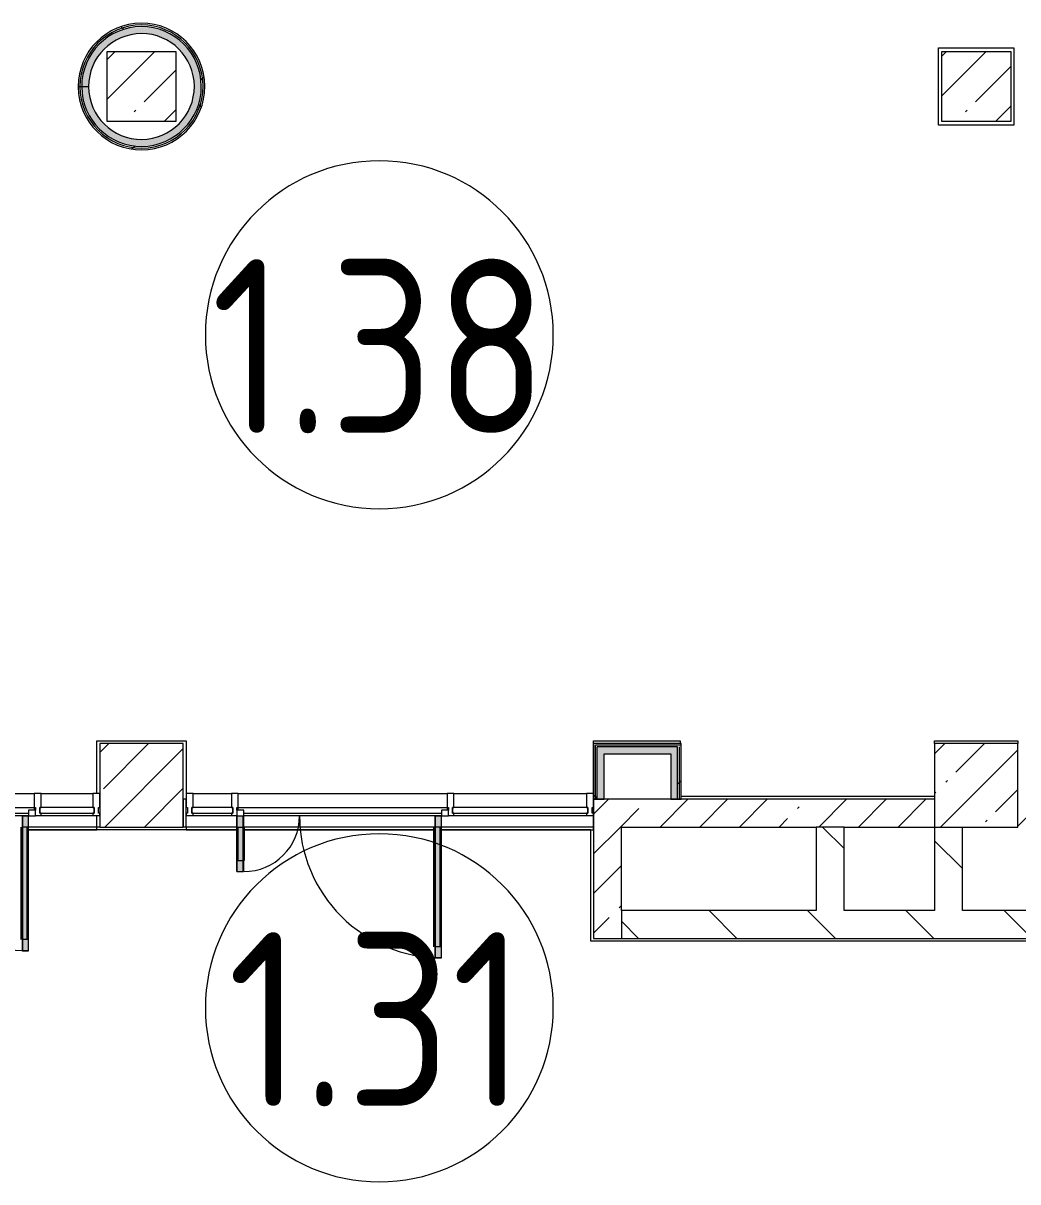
# Model space of a CAD drawing. Header units: millimetres. Extents: x 54725 to 263872, y -8553 to 29614.
# Drawn here: x 184471 to 191620, y 9151 to 17475 of the extents above; entities that cross this region are included whole.
import ezdxf

# ---------------------------------------------------------------- set-up
doc = ezdxf.new("R2010")
doc.units = ezdxf.units.MM
for name, color, linetype, lineweight in [('A-AREA-IDEN', 7, 'Continuous', 9), ('A-GLAZ-CURT-3', 7, 'Continuous', 5), ('A-GLAZ-CWMG-3', 7, 'Continuous', 5), ('A-WALL', 7, 'Continuous', 9), ('I-WALL-3', 7, 'Continuous', 5), ('S-COLS', 7, 'Continuous', 5)]:
    doc.layers.add(name, color=color, linetype=linetype, lineweight=lineweight)
for name, color, linetype, lineweight, true_color in [('A-DETL-GENF-4', 7, 'Continuous', 5, 0xaaaaaa), ('A-DETL-GENF-5', 7, 'Continuous', 5, 0xe2e2e2), ('A-DOOR-3', 7, 'Continuous', 5, 0xaaaaaa), ('A-FLOR-1', 7, 'Continuous', 5, 0xaaaaaa), ('I-WALL-1', 7, 'Continuous', 5, 0xe7e7e7), ('I-WALL-2', 7, 'Continuous', 9, 0xe7e7e7)]:
    doc.layers.add(name, color=color, linetype=linetype, lineweight=lineweight, true_color=true_color)
doc.styles.add('GOST Common_3', font='GOST_Common.ttf', dxfattribs={"width": 0.9, "height": 1250})
pattern_1 = [(45, (136861.56, 0), (-285.123, 285.123), []), (45, (137146.7, 0), (-285.123, 285.123), [504.031, -100.806, 16.764, -84.042])]
pattern_2 = [(135, (136861.56, 0), (-353.5534, -353.5534), [])]
pattern_3 = [(45, (136861.56, 0), (-530.33, 530.33), []), (135, (136861.56, 0), (-530.33, -530.33), [])]

# ---------------------------------------------------------------- blocks, each defined once
blk = doc.blocks.new('BSC_Колонна _Прямоугольная - 600х600-23205375-Общий план 1 этажа с размещением фрагментов 1_10-1_12')
at = {"layer": 'S-COLS'}
h = blk.add_hatch(dxfattribs=at)
h.set_pattern_fill('FP_94', color=256, style=0, pattern_type=2)
h.set_pattern_definition([(45, (-54460, -12000), (-285.123, 285.123), []), (45, (-54174.88, -12000), (-285.123, 285.123), [504.031, -100.806, 16.764, -84.042])])
h.paths.add_polyline_path([(84.1, -300), (300, -300), (297.8, 300), (-300, 300), (-300, -300), (-100, -300)])
for p, q in [((300, 300), (-300, 300)), ((-300, 300), (-300, -300)), ((300, -300), (300, 300)), ((-300, -300), (300, -300))]:
    blk.add_line(p, q, dxfattribs=at)
blk = doc.blocks.new('BSC_Колонна _Прямоугольная - 500х500-22732503-Общий план 1 этажа с размещением фрагментов 1_10-1_12')
at = {"layer": 'S-COLS'}
h = blk.add_hatch(dxfattribs=at)
h.set_pattern_fill('FP_131', color=256, style=0, pattern_type=2)
h.set_pattern_definition([(45, (-48460, -17020), (-285.123, 285.123), []), (45, (-48174.88, -17020), (-285.123, 285.123), [504.031, -100.806, 16.764, -84.042])])
h.paths.add_polyline_path([(-106.4, -250), (250, -250), (250, 250), (-250, 250), (-250, -250)])
for p, q in [((250, 250), (-250, 250)), ((-250, 250), (-250, -250)), ((250, -250), (250, 250)), ((-250, -250), (250, -250))]:
    blk.add_line(p, q, dxfattribs=at)
blk = doc.blocks.new('BSC_Колонна _Прямоугольная - 500х500-V183-Общий план 1 этажа с размещением фрагментов 1_10-1_12')
at = {"layer": 'S-COLS'}
h = blk.add_hatch(dxfattribs=at)
h.set_pattern_fill('FP_132', color=256, style=0, pattern_type=2)
h.set_pattern_definition([(45, (-54460, -17020), (-285.123, 285.123), []), (45, (-54174.88, -17020), (-285.123, 285.123), [504.031, -100.806, 16.764, -84.042])])
h.paths.add_polyline_path([(250, -250), (250, 250), (-250, 250), (-250, -250), (114.8, -250)])
for p, q in [((250, 250), (-250, 250)), ((-250, 250), (-250, -250)), ((250, -250), (250, 250)), ((-250, -250), (250, -250))]:
    blk.add_line(p, q, dxfattribs=at)
blk = doc.blocks.new('Прямоугольный импост - Импост структурный с накладкой - 160мм Темный-32467808-Общий план 1 этажа с размещением фрагментов 1_10-1_12')
at = {"layer": 'A-GLAZ-CWMG-3'}
for p, q in [((-50, 40), (-50, 140)), ((-50, 140), (0, 140)), ((0, 140), (0, 40)), ((-40, 40), (-50, 40)), ((-50, -17), (-50, 0)), ((-50, 0), (-40, 0)), ((-40, 0), (-40, 40)), ((-10, 40), (-10, 0)), ((0, 40), (-10, 40)), ((-10, 0), (0, 0)), ((0, 0), (0, -17)), ((0, -17), (-50, -17))]:
    blk.add_line(p, q, dxfattribs=at)
blk = doc.blocks.new('Системная панель - Стекло - 40мм-32784007-Общий план 1 этажа с размещением фрагментов 1_10-1_12')
at = {"layer": 'A-GLAZ-CURT-3'}
for p, q in [((147.5, 0), (-147.5, 0)), ((-147.5, 0), (-147.5, -40)), ((147.5, -40), (147.5, 0)), ((-147.5, -40), (147.5, -40))]:
    blk.add_line(p, q, dxfattribs=at)
blk = doc.blocks.new('Дверь_Витражная_остекление_ - В-19-32784442-Общий план 1 этажа с размещением фрагментов 1_10-1_12')
at = {"layer": 'A-DETL-GENF-5'}
for points in [[(-710, 1040), (-710, 20), (-665, 20), (-665, 1040)], [(715, 420), (715, 20), (760, 20), (760, 420)]]:
    blk.add_hatch(color=256, dxfattribs=at).paths.add_polyline_path(points)
at = {"layer": 'A-DETL-GENF-4'}
for p, q in [((-710, 1040), (-665, 1040)), ((-710, 1040), (-710, 20)), ((-665, 1040), (-710, 1040)), ((-710, 1040), (-710, 20)), ((-665, 1040), (-665, 20)), ((-665, 20), (-665, 1040)), ((-710, 960), (-665, 960)), ((-700, 960), (-700, 100)), ((-656, 960), (-656, 100)), ((760, 420), (715, 420)), ((715, 420), (715, 20)), ((760, 420), (715, 420)), ((715, 420), (715, 20)), ((760, 420), (760, 20)), ((760, 20), (760, 420)), ((706, 340), (706, 100)), ((760, 340), (715, 340)), ((750, 340), (750, 100)), ((-710, 100), (-665, 100)), ((760, 100), (715, 100)), ((-665, 20), (-710, 20)), ((-710, 20), (-665, 20))]:
    blk.add_line(p, q, dxfattribs=at)
at = {"layer": 'A-DOOR-3'}
for p, q in [((-710, 1040), (-710, 20)), ((710, 420), (710, 20)), ((-710, 20), (-760, 20)), ((-760, 20), (-760, -20)), ((-710, -20), (-710, 20)), ((760, 20), (710, 20)), ((710, 20), (710, -20)), ((760, -20), (760, 20)), ((-760, -20), (-710, -20)), ((710, -20), (760, -20))]:
    blk.add_line(p, q, dxfattribs=at)
for centre, radius, start, end in [((-710, 20), 1020, 360, 90), ((710, 20), 400, 90, 180)]:
    blk.add_arc(centre, radius, start, end, dxfattribs=at)
blk = doc.blocks.new('Прямоугольный импост - Импост структурный с накладкой - 160мм Темный-32784438-Общий план 1 этажа с размещением фрагментов 1_10-1_12')
at = {"layer": 'A-GLAZ-CWMG-3'}
for p, q in [((49156, 11940), (50656, 11940)), ((49156, 11820), (49156, 11840)), ((49156, 11840), (50656, 11840)), ((50656, 11840), (50656, 11820)), ((49196, 11800), (50616, 11800)), ((49196, 11783), (50616, 11783))]:
    blk.add_line(p, q, dxfattribs=at)
blk = doc.blocks.new('Системная панель - Стекло - 40мм-32784544-Общий план 1 этажа с размещением фрагментов 1_10-1_12')
at = {"layer": 'A-GLAZ-CURT-3'}
for p, q in [((486.5, 0), (-486.5, 0)), ((-486.5, 0), (-486.5, -40)), ((486.5, -40), (486.5, 0)), ((-486.5, -40), (486.5, -40))]:
    blk.add_line(p, q, dxfattribs=at)
blk = doc.blocks.new('Прямоугольный импост - Импост структурный с накладкой - 160мм Темный-32784005-Общий план 1 этажа с размещением фрагментов 1_10-1_12')
at = {"layer": 'A-GLAZ-CWMG-3'}
for p, q in [((48831, 11940), (49106, 11940)), ((48831, 11783), (49106, 11783))]:
    blk.add_line(p, q, dxfattribs=at)
blk = doc.blocks.new('Прямоугольный импост - Импост структурный с накладкой - 160мм Темный-V318-Общий план 1 этажа с размещением фрагментов 1_10-1_12')
at = {"layer": 'A-GLAZ-CWMG-3'}
for p, q in [((-25, 40), (-25, 140)), ((-25, 140), (25, 140)), ((25, 140), (25, 40)), ((-15, 40), (-25, 40)), ((-25, -17), (-25, 0)), ((-25, 0), (-15, 0)), ((-15, 0), (-15, 40)), ((15, 40), (15, 20)), ((25, 40), (15, 40)), ((15, -17), (-25, -17))]:
    blk.add_line(p, q, dxfattribs=at)
blk = doc.blocks.new('Прямоугольный импост - Импост структурный с накладкой - 160мм Темный-V319-Общий план 1 этажа с размещением фрагментов 1_10-1_12')
at = {"layer": 'A-GLAZ-CWMG-3'}
for p, q in [((-25, 40), (-25, 140)), ((-25, 140), (25, 140)), ((25, 140), (25, 40)), ((-15, 40), (-25, 40)), ((-15, 20), (-15, 40)), ((15, 40), (15, 0)), ((25, 40), (15, 40)), ((15, 0), (25, 0)), ((25, 0), (25, -17)), ((25, -17), (-15, -17))]:
    blk.add_line(p, q, dxfattribs=at)
blk = doc.blocks.new('Прямоугольный импост - Импост структурный с накладкой - 160мм Темный-32784440-Общий план 1 этажа с размещением фрагментов 1_10-1_12')
at = {"layer": 'A-GLAZ-CWMG-3'}
for p, q in [((50706, 11940), (51659, 11940)), ((50706, 11783), (51659, 11783))]:
    blk.add_line(p, q, dxfattribs=at)
blk = doc.blocks.new('Прямоугольный импост - Импост структурный с накладкой - 160мм Темный-30755843-Общий план 1 этажа с размещением фрагментов 1_10-1_12')
at = {"layer": 'A-GLAZ-CWMG-3'}
for p, q in [((0, 140), (-50, 140)), ((-50, 140), (-50, 40)), ((0, 40), (0, 140)), ((-50, 40), (-40, 40)), ((-40, 0), (-50, 0)), ((-50, 0), (-50, -17)), ((-40, 40), (-40, 0)), ((-10, 0), (-10, 40)), ((-10, 40), (0, 40)), ((0, 0), (-10, 0)), ((0, -17), (0, 0)), ((-50, -17), (0, -17))]:
    blk.add_line(p, q, dxfattribs=at)
blk = doc.blocks.new('Дверь_Витражная_остекление_ - В-9-32786634-Общий план 1 этажа с размещением фрагментов 1_10-1_12')
at = {"layer": 'A-DETL-GENF-5'}
for points in [[(-639.5, 989), (-684.5, 989), (-684.5, 20), (-639.5, 20), (-639.5, 920)], [(689.5, 420), (689.5, 20), (734.5, 20), (734.5, 420), (708.5, 420)]]:
    blk.add_hatch(color=256, dxfattribs=at).paths.add_polyline_path(points)
at = {"layer": 'A-DETL-GENF-4'}
for p, q in [((-684.5, 989), (-639.5, 989)), ((-684.5, 989), (-684.5, 20)), ((-639.5, 989), (-684.5, 989)), ((-684.5, 989), (-684.5, 20)), ((-639.5, 989), (-639.5, 20)), ((-639.5, 20), (-639.5, 989)), ((-684.5, 909), (-639.5, 909)), ((-674.5, 909), (-674.5, 100)), ((-630.5, 909), (-630.5, 100)), ((734.5, 420), (689.5, 420)), ((689.5, 420), (689.5, 20)), ((734.5, 420), (689.5, 420)), ((689.5, 420), (689.5, 20)), ((734.5, 420), (734.5, 20)), ((734.5, 20), (734.5, 420)), ((680.5, 340), (680.5, 100)), ((734.5, 340), (689.5, 340)), ((724.5, 340), (724.5, 100)), ((-684.5, 100), (-639.5, 100)), ((734.5, 100), (689.5, 100)), ((-639.5, 20), (-684.5, 20)), ((-684.5, 20), (-639.5, 20))]:
    blk.add_line(p, q, dxfattribs=at)
at = {"layer": 'A-DOOR-3'}
for p, q in [((-684.5, 989), (-684.5, 20)), ((684.5, 420), (684.5, 20)), ((-684.5, 20), (-734.5, 20)), ((-734.5, 20), (-734.5, -20)), ((-684.5, -20), (-684.5, 20)), ((734.5, 20), (684.5, 20)), ((684.5, 20), (684.5, -20)), ((734.5, -20), (734.5, 20)), ((-734.5, -20), (-684.5, -20)), ((684.5, -20), (734.5, -20))]:
    blk.add_line(p, q, dxfattribs=at)
for centre, radius, start, end in [((-684.5, 20), 969, 360, 90), ((684.5, 20), 400, 90, 180)]:
    blk.add_arc(centre, radius, start, end, dxfattribs=at)
blk = doc.blocks.new('Прямоугольный импост - Импост структурный с накладкой - 160мм Темный-32786259-Общий план 1 этажа с размещением фрагментов 1_10-1_12')
at = {"layer": 'A-GLAZ-CWMG-3'}
for p, q in [((46240, 11940), (47689, 11940)), ((46240, 11820), (46240, 11840)), ((46240, 11840), (47689, 11840)), ((47689, 11840), (47689, 11820)), ((46280, 11800), (47649, 11800)), ((46280, 11783), (47649, 11783))]:
    blk.add_line(p, q, dxfattribs=at)
blk = doc.blocks.new('Системная панель - Стекло - 40мм-32786365-Общий план 1 этажа с размещением фрагментов 1_10-1_12')
at = {"layer": 'A-GLAZ-CURT-3'}
for p, q in [((195.5, 0), (-195.5, 0)), ((-195.5, 0), (-195.5, -40)), ((195.5, -40), (195.5, 0)), ((-195.5, -40), (195.5, -40))]:
    blk.add_line(p, q, dxfattribs=at)
blk = doc.blocks.new('Прямоугольный импост - Импост структурный с накладкой - 160мм Темный-32786261-Общий план 1 этажа с размещением фрагментов 1_10-1_12')
at = {"layer": 'A-GLAZ-CWMG-3'}
for p, q in [((47739, 11940), (48110, 11940)), ((47739, 11783), (48110, 11783))]:
    blk.add_line(p, q, dxfattribs=at)
blk = doc.blocks.new('Марка_Помещения - Номер-25198446-Общий план 1 этажа с размещением фрагментов 1_10-1_12')
at = {"layer": 'A-AREA-IDEN'}
for start, end in [(360, 180), (180, 360)]:
    blk.add_arc((0, 0), 2.5, start, end, dxfattribs=at)

msp = doc.modelspace()

# ---------------------------------------------------------------- hatches: boundary and pattern name
at = {"layer": 'I-WALL-1'}
for points in [[(185305.6, 16590.3), (185392.7, 16596.9), (185475.3, 16620), (185528.5, 16644.1), (185594.9, 16689.7), (185644.5, 16737.9), (185685.5, 16792.8), (185721.6, 16865.8), (185739.5, 16921.9), (185750, 17018.5), (185744.2, 17090.6), (185737.3, 17129.7), (185697.4, 17225.7), (185664.7, 17277.1), (185622, 17326.4), (185568.3, 17371.3), (185490.4, 17413.9), (185413.7, 17438.4), (185364.8, 17447.1), (185269.9, 17445.3), (185214.7, 17435.4), (185143.1, 17409.9), (185076, 17371.3), (185015.1, 17319.5), (184986.8, 17289.9), (184941.8, 17220), (184915.5, 17161), (184894.9, 17059), (184891.6, 17020), (184941.6, 17020), (184947.7, 17087.8), (184975.2, 17173), (184999.1, 17220), (185042.8, 17277.1), (185098.8, 17326.4), (185169.1, 17366.4), (185230.3, 17387.4), (185289.3, 17397.4), (185364.8, 17396.1), (185405.4, 17390.6), (185476.4, 17366.4), (185544.3, 17326.4), (185599.5, 17277.1), (185642.9, 17220), (185674.5, 17156.8), (185687.5, 17122.3), (185699.9, 17055.4), (185697.4, 16972), (185688.3, 16920.3), (185664.6, 16856.5), (185628, 16795.7), (185578.7, 16741.1), (185517, 16695.5), (185449.5, 16663.7), (185378.4, 16645.8), (185321.6, 16641.2), (185252.1, 16647.7), (185184.8, 16667), (185121.6, 16698.6), (185064.4, 16742.2), (185036.9, 16768.3), (184996.6, 16823), (184966.7, 16884.1), (184945.7, 16974.9), (184941.6, 17017.3), (184891.6, 17017), (184902.4, 16928.7), (184927.6, 16851.1), (184966.7, 16779.9), (184996.6, 16739.6), (185064.4, 16677.2), (185115.2, 16644.1), (185163.5, 16620.1), (185252.1, 16596.9), (185272.6, 16594.3)], [(189175.4, 12225), (189175.4, 12275), (188646.6, 12275), (188646.6, 12225), (189125.4, 12225)], [(189125.4, 11900), (189175.4, 11900), (189175.4, 12225), (189125.4, 12225), (189125.4, 11921)]]:
    msp.add_hatch(color=256, dxfattribs=at).paths.add_polyline_path(points)
at = {"layer": 'I-WALL-2'}
msp.add_hatch(color=256, dxfattribs=at).paths.add_polyline_path([(188596.6, 11900), (188646.6, 11900), (188646.6, 12275), (188596.6, 12275), (188596.6, 11944.2)])
at = {"layer": 'I-WALL-3'}
h = msp.add_hatch(dxfattribs=at)
h.set_pattern_fill('FP_190', color=256, style=0, pattern_type=2)
h.set_pattern_definition(pattern_3)
h.paths.add_polyline_path([(185286.4, 16566.4), (185394.1, 16572.4), (185468.5, 16591), (185535.2, 16620), (185593, 16656.6), (185642.4, 16698.9), (185700.1, 16770.3), (185729.1, 16820), (185754.4, 16881.7), (185770.8, 16948.4), (185773.6, 17055.4), (185761.6, 17129.7), (185737.3, 17201), (185703.2, 17264.9), (185655.8, 17326.4), (185601.9, 17376.4), (185543.4, 17415.6), (185470.1, 17448.4), (185405.4, 17465.8), (185337.9, 17473.5), (185251.7, 17468.1), (185184.3, 17452.3), (185121, 17427.1), (185053.4, 17385.9), (185002.1, 17342.5), (184946, 17274.3), (184914.1, 17220), (184885.4, 17144.9), (184872.6, 17092.6), (184866.6, 17020), (184879.1, 17020), (184885.7, 17095.9), (184916.1, 17193.4), (184946, 17251.8), (184995.2, 17316.7), (185055.1, 17371.3), (185098.2, 17401.1), (185188, 17440.2), (185252.4, 17455.6), (185321.9, 17461.3), (185405.4, 17453), (185480.2, 17431.4), (185548.8, 17397.8), (185605, 17357.8), (185661.8, 17300.5), (185697.4, 17251.1), (185727, 17195.7), (185751.4, 17121.3), (185762.3, 17055.4), (185762.6, 16984.1), (185739.5, 16879.6), (185714.1, 16818.7), (185668, 16747.2), (185629.9, 16704.2), (185572.2, 16656.7), (185506.4, 16619.2), (185435.5, 16593.6), (185378.4, 16581.3), (185272.6, 16581.8), (185202.5, 16595.4), (185135.5, 16620.1), (185064.4, 16661.8), (185015.1, 16702.6), (184973.6, 16747.8), (184927.6, 16821.3), (184898.3, 16896.2), (184886, 16942.2), (184873.3, 17016.8), (184866.6, 17016.8), (184881.5, 16910.6), (184905.3, 16840), (184936.7, 16779.9), (184979, 16722.4), (185039.5, 16664.9), (185098.3, 16625.2), (185163.5, 16594.8), (185233.3, 16574.9), (185272.6, 16568.6)])
h = msp.add_hatch(dxfattribs=at)
h.set_pattern_fill('FP_190', color=256, style=0, pattern_type=2)
h.set_pattern_definition(pattern_3)
h.paths.add_polyline_path([(185305.2, 16577.8), (185408, 16587.6), (185482.5, 16609.5), (185540.6, 16637), (185602, 16679.4), (185651.8, 16727), (185693.2, 16780.9), (185727.3, 16844.5), (185752.5, 16923.7), (185762.5, 17017.9), (185756.7, 17091.1), (185739.5, 17160.6), (185712.8, 17223.7), (185668, 17292.8), (185631.2, 17334.9), (185576.4, 17381), (185514.3, 17417.8), (185423.5, 17449.1), (185364.8, 17459.5), (185269.9, 17457.9), (185203.6, 17445), (185133.1, 17418.8), (185064, 17377.9), (185015.1, 17337.5), (184965.7, 17280.9), (184927.6, 17219), (184897.7, 17142.1), (184885.2, 17092.6), (184879.1, 17020), (184891.6, 17020.1), (184904.3, 17117.8), (184927.6, 17188.7), (184950.2, 17235.6), (184995.2, 17298.7), (185064.5, 17362.8), (185121.7, 17399.1), (185184.9, 17426.2), (185252.3, 17443.1), (185321.8, 17448.8), (185405.4, 17440.2), (185470.1, 17422), (185540.6, 17388.3), (185597, 17348.3), (185646.3, 17299.7), (185687.5, 17243.3), (185724.2, 17166.4), (185739.5, 17117.1), (185749.9, 17055.4), (185749.9, 16983.6), (185727.3, 16882.4), (185700.3, 16819.5), (185664.6, 16762.9), (185629.9, 16720.8), (185575.8, 16673.6), (185489.7, 16625.8), (185449.5, 16609.5), (185373.5, 16593.5), (185272.6, 16594.3), (185202.3, 16608.5), (185141.2, 16631.2), (185086.4, 16661.2), (185031.3, 16703.9), (184974.6, 16768.3), (184936.7, 16831.5), (184917.1, 16874), (184898.3, 16944.4), (184886, 17016.9), (184879.1, 17016.9), (184892.2, 16918.8), (184917.1, 16844.2), (184947.5, 16785.8), (184996.6, 16721.7), (185048.3, 16673.6), (185098.3, 16638.6), (185190, 16599.2), (185252.1, 16584.3), (185297.6, 16578.7)])
h = msp.add_hatch(dxfattribs=at)
h.set_pattern_fill('FP_190', color=256, style=0, pattern_type=2)
h.set_pattern_definition(pattern_3)
h.paths.add_polyline_path([(188571.6, 11900), (188584.1, 11900), (188583.5, 12300), (188571.6, 12300), (188571.6, 11944.2)])
h = msp.add_hatch(dxfattribs=at)
h.set_pattern_fill('FP_190', color=256, style=0, pattern_type=2)
h.set_pattern_definition(pattern_3)
h.paths.add_polyline_path([(188584.1, 11900), (188596.6, 11900), (188591.5, 12287.5), (188584.1, 12287.5), (188584.1, 11944.2)])
h = msp.add_hatch(dxfattribs=at)
h.set_pattern_fill('FP_190', color=256, style=0, pattern_type=2)
h.set_pattern_definition(pattern_3)
h.paths.add_polyline_path([(189187.9, 11900), (189187.9, 12275), (189175.4, 12275), (189175.4, 11900)])
h = msp.add_hatch(dxfattribs=at)
h.set_pattern_fill('FP_190', color=256, style=0, pattern_type=2)
h.set_pattern_definition(pattern_3)
h.paths.add_polyline_path([(189187.9, 11900), (189200.4, 11900), (189200.4, 12275), (189187.9, 12275), (189187.9, 11921)])
h = msp.add_hatch(dxfattribs=at)
h.set_pattern_fill('FP_61', color=256, style=0, pattern_type=2)
h.set_pattern_definition(pattern_1)
h.paths.add_polyline_path([(188571.6, 11700), (191021.6, 11700), (191021.6, 11900), (188571.6, 11900)])
h.paths.add_polyline_path([(197001.6, 11700), (197021.6, 11700), (197021.6, 11900), (191621.6, 11900), (191621.6, 11700), (196752, 11700)])
h = msp.add_hatch(dxfattribs=at)
h.set_pattern_fill('FP_61', color=256, style=0, pattern_type=2)
h.set_pattern_definition(pattern_1)
h.paths.add_polyline_path([(188640.5, 10900), (188771.6, 10900), (188771.6, 11700), (188571.6, 11700), (188571.6, 10900)])
h = msp.add_hatch(dxfattribs=at)
h.set_pattern_fill('FP_83', color=256, style=0, pattern_type=2)
h.set_pattern_definition(pattern_2)
h.paths.add_polyline_path([(190371.6, 11100), (190371.6, 11700), (190171.6, 11700), (190171.6, 11100)])
h = msp.add_hatch(dxfattribs=at)
h.set_pattern_fill('FP_83', color=256, style=0, pattern_type=2)
h.set_pattern_definition(pattern_2)
h.paths.add_polyline_path([(191221.6, 11100), (191221.6, 11700), (191021.6, 11700), (191021.6, 11100)])
h = msp.add_hatch(dxfattribs=at)
h.set_pattern_fill('FP_83', color=256, style=0, pattern_type=2)
h.set_pattern_definition(pattern_2)
h.paths.add_polyline_path([(195200.8, 10900), (195301.6, 10900), (195301.6, 11100), (195091.6, 11100), (195091.6, 10900), (195120.8, 10900)])
h.paths.add_polyline_path([(189410.4, 10900), (192361.6, 10900), (192361.6, 11100), (188771.6, 11100), (188771.6, 10900)])
h.paths.add_polyline_path([(194320.8, 10900), (194391.6, 10900), (194391.6, 11100), (194171.6, 11100), (194171.6, 10900), (194240.8, 10900)])
h.paths.add_polyline_path([(193261.6, 10900), (193471.6, 10900), (193471.6, 11100), (193261.6, 11100), (193261.6, 10980)])
at = {"layer": 'S-COLS'}
h = msp.add_hatch(dxfattribs=at)
h.set_pattern_fill('FP_61', color=256, style=0, pattern_type=2)
h.set_pattern_definition(pattern_1)
h.paths.add_polyline_path([(185021.6, 11700), (185621.6, 11700), (185621.6, 12300), (185021.6, 12300), (185021.6, 11944.2)])

# ---------------------------------------------------------------- linework, layer by layer
at = {"layer": 'A-FLOR-1'}
for p, q in [((191050.6, 16742), (191050.6, 17298)), ((191050.6, 17298), (191591.6, 17298)), ((191591.6, 17298), (191591.6, 16742)), ((191591.6, 16742), (191050.6, 16742)), ((185001.6, 11944.2), (185001.6, 12320)), ((185001.6, 12320), (185641.6, 12320)), ((185641.6, 12320), (185641.6, 11900)), ((188570.6, 11944.2), (188570.6, 12320)), ((188570.6, 12320), (189194.1, 12320)), ((189194.1, 12320), (189194.1, 12300)), ((191021.6, 12300), (191021.6, 12320)), ((191021.6, 12320), (191619.3, 12320)), ((191619.3, 12320), (191619.3, 12300)), ((189199.6, 11921), (191021.6, 11921)), ((185001.6, 11679), (185001.6, 11783)), ((186007.6, 11680), (184510.6, 11680)), ((184510.6, 11679), (185001.6, 11679)), ((185641.6, 11700), (185641.6, 11679)), ((185641.6, 11679), (186007.6, 11679)), ((187432.6, 11680), (186052.6, 11680)), ((186052.6, 11679), (187432.6, 11679)), ((188551.6, 11680), (187477.6, 11680)), ((187477.6, 11679), (188570.6, 11679)), ((188551.6, 10880), (188551.6, 11680)), ((188570.6, 11679), (188570.6, 11700)), ((192611.6, 10880), (188551.6, 10880))]:
    msp.add_line(p, q, dxfattribs=at)
at = {"layer": 'A-WALL'}
for p, q in [((188584.1, 11900), (188584.1, 12287.5)), ((189200.4, 12287.5), (188584.1, 12287.5)), ((188596.6, 11900), (188596.6, 12275)), ((189175.4, 12275), (188596.6, 12275)), ((189175.4, 11900), (189175.4, 12275)), ((189187.9, 11900), (189187.9, 12275)), ((188571.6, 11700), (188571.6, 11900)), ((190371.6, 11700), (190171.6, 11700)), ((188771.6, 11100), (188771.6, 10900))]:
    msp.add_line(p, q, dxfattribs=at)
for radius in [442.5, 430]:
    msp.add_arc((185321.6, 17020), radius, 180.40614, 180, dxfattribs=at)
at = {"layer": 'I-WALL-3'}
for p, q in [((184866.6, 17020), (184941.6, 17020)), ((184941.6, 17017.3), (184866.6, 17016.8)), ((188571.6, 12300), (188571.6, 11900)), ((189200.4, 12300), (188571.6, 12300)), ((189200.4, 11900), (189200.4, 12300)), ((188646.6, 11900), (188646.6, 12225)), ((188646.6, 12225), (189125.4, 12225)), ((189125.4, 12225), (189125.4, 11900)), ((185642.6, 11900), (185621.6, 11900)), ((185621.6, 11900), (185621.6, 11700)), ((185642.6, 11700), (185642.6, 11900)), ((188571.6, 11900), (188570.6, 11900)), ((188570.6, 11900), (188570.6, 11700)), ((191021.6, 11900), (188571.6, 11900)), ((188571.6, 11900), (188646.6, 11900)), ((189125.4, 11900), (189200.4, 11900)), ((185021.6, 11700), (184510.6, 11700)), ((186007.6, 11700), (185621.6, 11700)), ((187432.6, 11700), (186052.6, 11700)), ((188571.6, 11700), (187477.6, 11700)), ((188571.6, 11700), (188571.6, 10900)), ((188771.6, 11700), (190171.6, 11700)), ((188771.6, 11100), (188771.6, 11700)), ((190171.6, 11700), (190171.6, 11100)), ((190371.6, 11700), (191021.6, 11700)), ((190371.6, 11100), (190371.6, 11700)), ((191021.6, 11700), (191021.6, 11100)), ((191221.6, 11100), (191221.6, 11700)), ((190171.6, 11100), (188771.6, 11100)), ((191021.6, 11100), (190371.6, 11100)), ((192361.6, 11100), (191221.6, 11100)), ((188571.6, 10900), (192561.6, 10900))]:
    msp.add_line(p, q, dxfattribs=at)
for radius in [455, 380]:
    msp.add_arc((185321.6, 17020), radius, 180.40614, 180, dxfattribs=at)
at = {"layer": 'S-COLS'}
for p, q in [((185621.6, 12300), (185021.6, 12300)), ((185021.6, 12300), (185021.6, 11700)), ((185621.6, 11900), (185621.6, 12300)), ((185621.6, 11700), (185621.6, 11900)), ((185021.6, 11700), (185621.6, 11700))]:
    msp.add_line(p, q, dxfattribs=at)

# ---------------------------------------------------------------- block references
at = {"layer": 'A-AREA-IDEN', "xscale": 499.9999999999995, "yscale": 499.9999999999995, "zscale": 499.9999999999995}
for p in [(187031.1, 15236.2), (187031.1, 10400.9)]:
    msp.add_blockref('Марка_Помещения - Номер-25198446-Общий план 1 этажа с размещением фрагментов 1_10-1_12', p, dxfattribs=at)
at = {"layer": 'A-DOOR-3', "rotation": 180}
for name, p in [('Дверь_Витражная_остекление_ - В-9-32786634-Общий план 1 этажа с размещением фрагментов 1_10-1_12', (183826.1, 11800)), ('Дверь_Витражная_остекление_ - В-19-32784442-Общий план 1 этажа с размещением фрагментов 1_10-1_12', (186767.6, 11800))]:
    msp.add_blockref(name, p, dxfattribs=at)
at = {"layer": 'A-GLAZ-CURT-3', "rotation": 180}
for name, p in [('Системная панель - Стекло - 40мм-32786365-Общий план 1 этажа с размещением фрагментов 1_10-1_12', (184786.1, 11800)), ('Системная панель - Стекло - 40мм-32784007-Общий план 1 этажа с размещением фрагментов 1_10-1_12', (185830.1, 11800)), ('Системная панель - Стекло - 40мм-32784544-Общий план 1 этажа с размещением фрагментов 1_10-1_12', (188044.1, 11800))]:
    msp.add_blockref(name, p, dxfattribs=at)
at = {"layer": 'A-GLAZ-CWMG-3'}
for name, p in [('Прямоугольный импост - Импост структурный с накладкой - 160мм Темный-32786259-Общий план 1 этажа с размещением фрагментов 1_10-1_12', (136861.6, 0)), ('Прямоугольный импост - Импост структурный с накладкой - 160мм Темный-32786261-Общий план 1 этажа с размещением фрагментов 1_10-1_12', (136861.6, 0)), ('Прямоугольный импост - Импост структурный с накладкой - 160мм Темный-30755843-Общий план 1 этажа с размещением фрагментов 1_10-1_12', (185021.6, 11800)), ('Прямоугольный импост - Импост структурный с накладкой - 160мм Темный-32784005-Общий план 1 этажа с размещением фрагментов 1_10-1_12', (136861.6, 0)), ('Прямоугольный импост - Импост структурный с накладкой - 160мм Темный-32784438-Общий план 1 этажа с размещением фрагментов 1_10-1_12', (136861.6, 0)), ('Прямоугольный импост - Импост структурный с накладкой - 160мм Темный-32784440-Общий план 1 этажа с размещением фрагментов 1_10-1_12', (136861.6, 0)), ('Прямоугольный импост - Импост структурный с накладкой - 160мм Темный-30755843-Общий план 1 этажа с размещением фрагментов 1_10-1_12', (188570.6, 11800))]:
    msp.add_blockref(name, p, dxfattribs=at)
at = {"layer": 'A-GLAZ-CWMG-3', "extrusion": (0, 0, -1)}
for name, p in [('Прямоугольный импост - Импост структурный с накладкой - 160мм Темный-V318-Общий план 1 этажа с размещением фрагментов 1_10-1_12', (-184575.6, 11800)), ('Прямоугольный импост - Импост структурный с накладкой - 160мм Темный-32467808-Общий план 1 этажа с размещением фрагментов 1_10-1_12', (-185642.6, 11800)), ('Прямоугольный импост - Импост структурный с накладкой - 160мм Темный-V319-Общий план 1 этажа с размещением фрагментов 1_10-1_12', (-185992.6, 11800)), ('Прямоугольный импост - Импост структурный с накладкой - 160мм Темный-V318-Общий план 1 этажа с размещением фрагментов 1_10-1_12', (-187542.6, 11800))]:
    msp.add_blockref(name, p, dxfattribs=at)
at = {"layer": 'S-COLS'}
for name, p in [('BSC_Колонна _Прямоугольная - 500х500-22732503-Общий план 1 этажа с размещением фрагментов 1_10-1_12', (185321.6, 17020)), ('BSC_Колонна _Прямоугольная - 500х500-V183-Общий план 1 этажа с размещением фрагментов 1_10-1_12', (191321.6, 17020)), ('BSC_Колонна _Прямоугольная - 600х600-23205375-Общий план 1 этажа с размещением фрагментов 1_10-1_12', (191321.6, 12000))]:
    msp.add_blockref(name, p, dxfattribs=at)

# ---------------------------------------------------------------- texts
at = {"layer": 'A-AREA-IDEN', "char_height": 1250, "attachment_point": 1, "style": 'GOST Common_3'}
for s, insert, width in [('1.38', (185821.7, 15779), 3030.379), ('1.31', (185940.9, 10943.7), 2741.771)]:
    msp.add_mtext(s, dxfattribs=dict(at, insert=insert, width=width))

doc.saveas('drawing.dxf')
